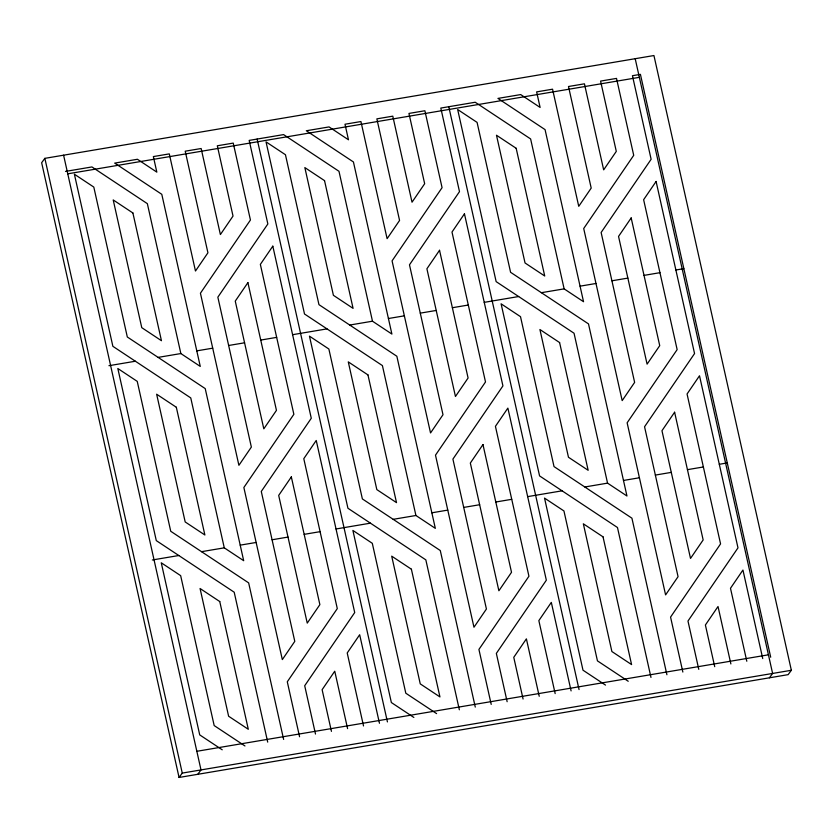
<?xml version="1.0" encoding="UTF-8"?>
<svg xmlns="http://www.w3.org/2000/svg" width="833" height="833" viewBox="0 0 833 833"><rect width="100%" height="100%" fill="white"/><g stroke="black" fill="none" stroke-linecap="round" stroke-linejoin="round"><path stroke-width="1.25" d="M44.857 158.353L41.65 162.716L179.064 777.46L788.143 674.647L791.35 670.284L653.936 55.54L44.857 158.353L182.26 773.086L179.064 777.46M197.806 774.294L201.003 769.921L63.589 155.188M769.411 677.812L772.607 673.439L635.194 58.706M65.505 171.411L91.942 166.944L147.347 203.648L180.855 353.556L200.264 366.405L161.789 194.308L114.683 163.112L137.424 159.27L156.833 172.129L153.355 156.583L169.286 153.886L195.474 271.027L207.927 252.795L185.218 151.2L201.149 148.513L220.391 234.562L233.021 216.07L217.309 145.785L233.24 143.099L250.441 220.016L200.43 293.216L238.904 465.314L251.358 447.082L217.85 297.173L267.851 223.973L249.171 140.402L283.584 134.602L338.979 171.296L372.486 321.205L391.895 334.064L353.431 161.966L306.325 130.76L329.066 126.918L348.465 139.777L344.997 124.232L360.928 121.545L387.106 238.686L399.569 220.443L376.86 118.859L392.791 116.162L412.023 202.211L424.663 183.718L408.951 113.434L424.882 110.747L442.073 187.675L392.072 260.864L430.536 432.962L443 414.73L409.482 264.821L459.493 191.632L440.813 108.061L475.216 102.251L530.621 138.944L564.128 288.864L583.537 301.713L545.063 129.615L497.957 98.409L520.698 94.577L540.107 107.426L536.629 91.89L552.56 89.193L578.748 206.334L591.201 188.102L568.491 86.507L584.433 83.821L603.665 169.87L616.295 151.377L600.583 81.093L616.514 78.406L633.715 155.323L583.704 228.523L622.178 400.621L634.631 382.389L601.124 232.48L651.125 159.28L632.445 75.709L640.421 74.366L770.702 657.227M67.754 173.816L639.359 77.334M108.936 365.697L135.373 361.23M158.114 357.388L180.855 353.556M196.786 350.86L212.717 348.173M228.648 345.487L244.579 342.8M260.739 340.072L276.671 337.375M292.602 334.689L327.015 328.879M349.745 325.047L372.486 321.205M388.417 318.518L404.349 315.832M420.29 313.135L436.221 310.449M452.371 307.721L468.313 305.034M484.244 302.348L518.647 296.538M541.388 292.695L564.128 288.864M580.06 286.167L595.991 283.48M611.922 280.794L627.853 278.107M644.013 275.379L659.944 272.683M675.875 269.996L683.841 268.653M152.356 559.974L178.803 555.517M201.544 551.675L224.275 547.843L243.684 560.692L205.22 388.594L127.314 336.99L93.806 187.081L74.397 174.222L112.872 346.32L190.767 397.924L224.275 547.843M240.216 545.146L256.147 542.46M272.079 539.774L288.01 537.077M304.17 534.349L320.101 531.662M336.032 528.976L370.435 523.166M393.176 519.334L415.917 515.492L435.326 528.351L396.852 356.253L318.956 304.649L285.448 154.73L266.039 141.881L304.503 313.979L382.409 365.583L415.917 515.492M431.848 512.805L447.779 510.108M463.71 507.422L479.641 504.736M495.802 502.007L511.733 499.321M527.664 496.624L562.077 490.824M584.818 486.982L607.559 483.14L626.957 495.999L588.494 323.902L510.587 272.297L477.08 122.389L457.671 109.529L496.145 281.627L574.041 333.231L607.559 483.14M623.49 480.454L639.421 477.767M655.352 475.081L671.283 472.384M687.444 469.656L703.375 466.969M719.306 464.283L727.271 462.94M196.838 751.293L768.442 654.811M182.26 773.086L791.35 670.284M628.238 681.269L597.448 660.871L563.941 510.952L544.532 498.103L582.996 670.201L605.508 685.101M436.607 713.61L405.806 693.212L372.299 543.303L352.89 530.444L391.364 702.542L413.866 717.452M244.964 745.962L214.175 725.564L180.657 575.645L161.258 562.796L199.722 734.893L222.224 749.804M762.736 658.57L742.942 570.032L730.489 588.275L746.805 661.256M730.874 663.943L718.025 606.507L705.395 625L714.714 666.671M698.783 669.357L687.975 621.043L737.986 547.854L699.512 375.756L687.058 393.988L720.566 543.897L670.565 617.097L682.852 672.054M666.91 674.74L631.924 518.188L554.018 466.584L520.51 316.675L501.102 303.816L539.576 475.914L617.472 527.518L650.979 677.427M448.779 106.718L579.06 689.568M571.094 690.911L551.311 602.384L538.847 620.616L555.163 693.597M539.232 696.294L526.394 638.849L513.763 657.341L523.072 699.022M507.141 701.709L496.343 653.395L546.344 580.195L507.88 408.097L495.427 426.329L528.934 576.238L478.923 649.438L491.21 704.395M475.279 707.082L440.282 550.53L362.376 498.925L328.868 349.017L309.47 336.157L347.934 508.255L425.84 559.87L459.347 709.778M257.137 139.059L387.428 721.919M379.463 723.263L359.669 634.725L347.215 652.968L363.521 725.949M347.59 728.636L334.751 671.2L322.121 689.693L331.44 731.364M315.499 734.06L304.701 685.736L354.712 612.547L316.238 440.449L303.785 458.681L337.292 608.59L287.291 681.79L299.568 736.747M283.636 739.433L248.651 582.881L170.744 531.277L137.237 381.368L117.828 368.509L156.292 540.607L234.198 592.211L267.705 742.12M247.901 282.626L235.26 301.119L263.811 428.849L276.452 410.357L247.901 282.626M272.818 246.162L260.354 264.394L293.862 414.303L243.861 487.503L282.325 659.601L294.788 641.368L261.281 491.449L311.282 418.26L272.818 246.162M439.532 250.285L426.902 268.778L455.453 396.498L468.084 378.005L439.532 250.285M464.45 213.81L451.996 232.053L485.504 381.962L435.492 455.151L473.967 627.249L486.42 609.017L452.913 459.108L502.924 385.908L464.45 213.81M291.331 476.913L278.691 495.406L307.242 623.126L319.872 604.633L291.331 476.913M631.175 217.934L618.544 236.426L647.085 364.156L659.726 345.653L631.175 217.934M656.092 181.469L643.628 199.701L677.146 349.61L627.134 422.81L665.598 594.908L678.062 576.675L644.555 426.756L694.555 353.567L656.092 181.469M482.963 444.562L470.333 463.065L498.884 590.784L511.514 572.292L482.963 444.562M674.605 412.22L661.964 430.713L690.515 558.433L703.156 539.94L674.605 412.22M516.168 148.284L496.489 135.238L525.04 262.968L544.72 276.004L516.168 148.284M324.537 180.626L304.847 167.589L333.398 295.309L353.077 308.356L324.537 180.626M559.599 342.561L539.919 329.524L568.47 457.255L588.15 470.291L559.599 342.561M132.895 212.977L113.215 199.941L141.766 327.661L161.446 340.697L132.895 212.977M367.957 374.912L348.277 361.876L376.828 489.596L396.508 502.632L367.957 374.912M603.03 536.848L583.339 523.811L611.891 651.531L631.581 664.578L603.03 536.848M176.325 407.254L156.646 394.217L185.186 521.947L204.876 534.984L176.325 407.254M411.387 569.199L391.708 556.163L420.259 683.883L439.939 696.919L411.387 569.199M219.756 601.541L200.066 588.504L228.617 716.234L248.296 729.271L219.756 601.541"/></g></svg>
